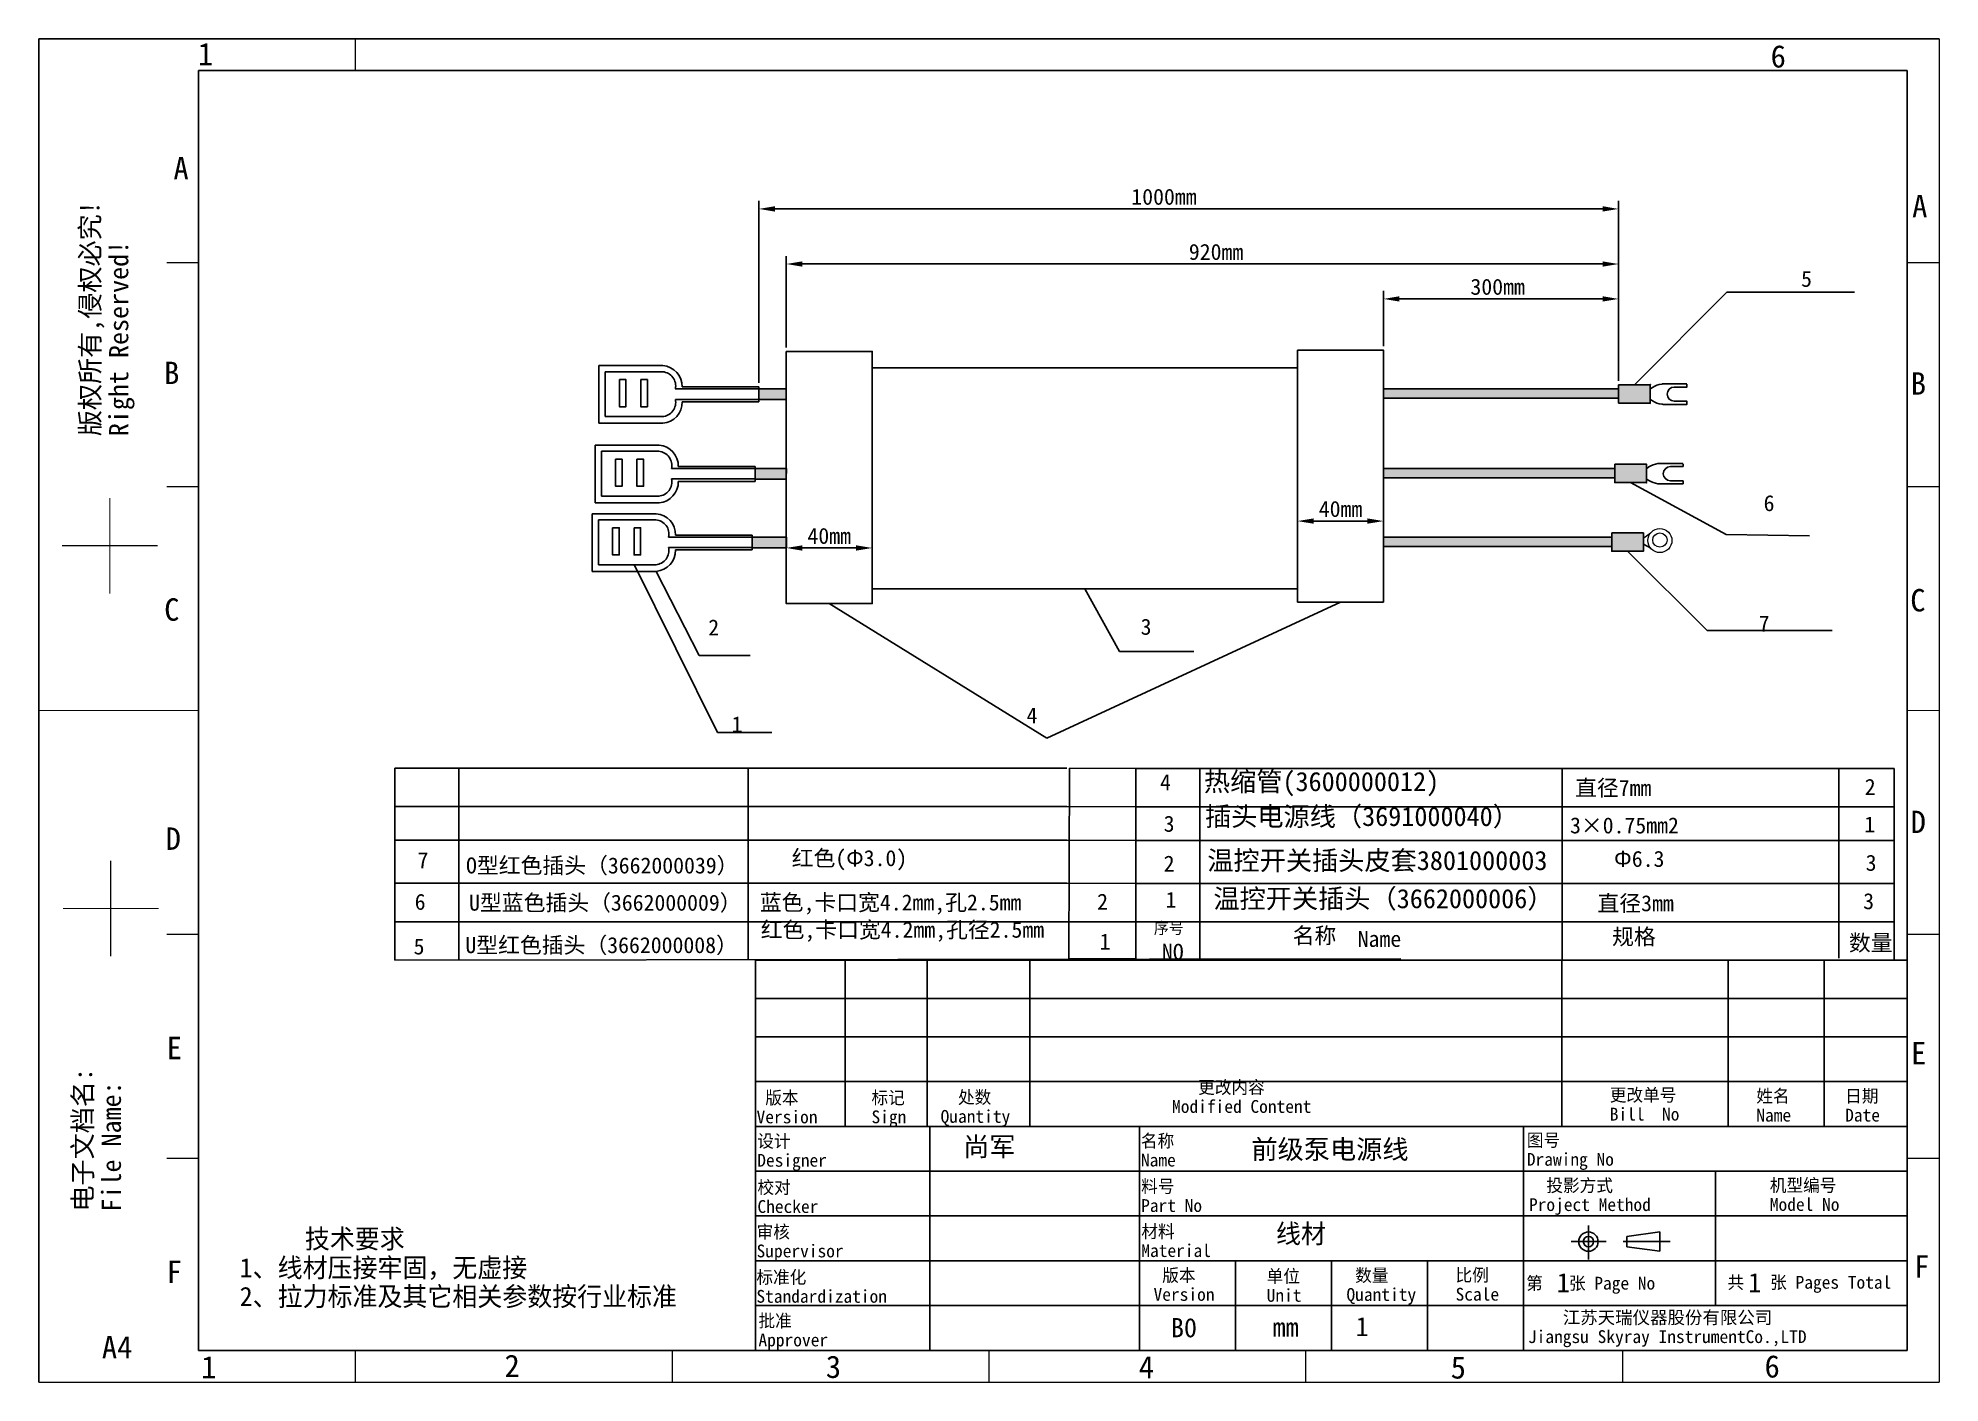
# Model space of a CAD drawing. Header units: millimetres. Extents: x 183 to 480, y 54 to 264.
import ezdxf

# ---------------------------------------------------------------- set-up
doc = ezdxf.new("R2010")
doc.units = ezdxf.units.MM
doc.layers.add('02___PRT_ALL_AXES', color=7, linetype='Continuous')
doc.styles.add('TEXTSTYLE_2', font='simfang_0.ttf')
doc.dimstyles.new('ISO-25', dxfattribs={"dimtxt": 2.5, "dimasz": 2.5, "dimexe": 1.25, "dimexo": 0.625, "dimtad": 1, "dimdsep": 46, "dimtxsty": 'Standard', "dimcen": 2.5, "dimadec": 0, "dimazin": 0, "dimtfac": 1, "dimtmove": 0, "dimatfit": 3, "dimfxl": 1, "dimarcsym": 0})

# ---------------------------------------------------------------- blocks, each defined once
blk = doc.blocks.new('*D6')
at = {"color": 0, "lineweight": -2}
for p, q in [((393.07, 215.78), (393.07, 224.39)), ((395.57, 223.14), (427.3, 223.14)), ((429.8, 210.98), (429.8, 224.39))]:
    blk.add_line(p, q, dxfattribs=at)
at = {"color": 0}
for points in [[(395.57, 223.56), (395.57, 222.73), (393.07, 223.14)], [(427.3, 223.56), (427.3, 222.73), (429.8, 223.14)]]:
    blk.add_solid(points, dxfattribs=at)
at = {"layer": 'Defpoints', "color": 0}
for p in [(429.8, 223.14), (393.07, 215.16), (429.8, 210.36)]:
    blk.add_point(p, dxfattribs=at)
at = {"color": 0, "insert": (410.91, 225.02), "char_height": 2.5, "attachment_point": 5}
blk.add_mtext('300mm', dxfattribs=at)
blk = doc.blocks.new('*D8')
at = {"color": 0, "lineweight": -2}
for p, q in [((299.75, 215.55), (299.75, 229.85)), ((429.8, 210.36), (429.8, 229.85)), ((302.25, 228.6), (427.3, 228.6))]:
    blk.add_line(p, q, dxfattribs=at)
at = {"color": 0}
for points in [[(302.25, 229.01), (302.25, 228.18), (299.75, 228.6)], [(427.3, 229.01), (427.3, 228.18), (429.8, 228.6)]]:
    blk.add_solid(points, dxfattribs=at)
at = {"layer": 'Defpoints', "color": 0}
for p in [(429.8, 228.6), (299.75, 214.93), (429.8, 209.73)]:
    blk.add_point(p, dxfattribs=at)
at = {"color": 0, "insert": (366.91, 230.47), "char_height": 2.5, "attachment_point": 5}
blk.add_mtext('920mm', dxfattribs=at)
blk = doc.blocks.new('*D7')
at = {"color": 0, "lineweight": -2}
for p, q in [((295.47, 210.01), (295.47, 238.46)), ((429.8, 210.36), (429.8, 238.46)), ((297.97, 237.21), (427.3, 237.21))]:
    blk.add_line(p, q, dxfattribs=at)
at = {"color": 0}
for points in [[(297.97, 237.63), (297.97, 236.79), (295.47, 237.21)], [(427.3, 237.63), (427.3, 236.79), (429.8, 237.21)]]:
    blk.add_solid(points, dxfattribs=at)
at = {"layer": 'Defpoints', "color": 0}
for p in [(429.8, 237.21), (295.47, 209.38), (429.8, 209.73)]:
    blk.add_point(p, dxfattribs=at)
at = {"color": 0, "insert": (358.77, 239.09), "char_height": 2.5, "attachment_point": 5}
blk.add_mtext('1000mm', dxfattribs=at)
blk = doc.blocks.new('*D9')
at = {"color": 0, "lineweight": -2}
for p, q in [((299.75, 194.6), (299.75, 182.97)), ((313.17, 194.6), (313.17, 182.97)), ((302.25, 184.22), (310.67, 184.22))]:
    blk.add_line(p, q, dxfattribs=at)
at = {"color": 0}
for points in [[(302.25, 184.63), (302.25, 183.8), (299.75, 184.22)], [(310.67, 184.63), (310.67, 183.8), (313.17, 184.22)]]:
    blk.add_solid(points, dxfattribs=at)
at = {"layer": 'Defpoints', "color": 0}
for p in [(299.75, 195.22), (313.17, 195.22), (313.17, 184.22)]:
    blk.add_point(p, dxfattribs=at)
at = {"color": 0, "insert": (306.46, 186.09), "char_height": 2.5, "attachment_point": 5}
blk.add_mtext('40mm', dxfattribs=at)
blk = doc.blocks.new('*D10')
at = {"color": 0, "lineweight": -2}
for p, q in [((379.64, 194.83), (379.64, 187.17)), ((393.07, 196.01), (393.07, 187.17)), ((382.14, 188.42), (390.57, 188.42))]:
    blk.add_line(p, q, dxfattribs=at)
at = {"color": 0}
for points in [[(382.14, 188.84), (382.14, 188.01), (379.64, 188.42)], [(390.57, 188.84), (390.57, 188.01), (393.07, 188.42)]]:
    blk.add_solid(points, dxfattribs=at)
at = {"layer": 'Defpoints', "color": 0}
for p in [(393.07, 196.63), (379.64, 195.45), (393.07, 188.42)]:
    blk.add_point(p, dxfattribs=at)
at = {"color": 0, "insert": (386.36, 190.3), "char_height": 2.5, "attachment_point": 5}
blk.add_mtext('40mm', dxfattribs=at)

msp = doc.modelspace()

# ---------------------------------------------------------------- hatches: boundary and pattern name
h = msp.add_hatch(color=256)
h.set_gradient(color1=(228, 7, 11), color2=(254, 230, 231), one_color=1, tint=0.95)
h.paths.add_polyline_path([(295.469, 209.066), (299.746, 209.066), (299.746, 207.413), (295.469, 207.413)])
h = msp.add_hatch(color=256)
h.set_gradient(color1=(228, 7, 11), color2=(254, 230, 231), one_color=1, tint=0.95)
h.paths.add_polyline_path([(393.071, 209.066), (429.798, 209.066), (429.798, 207.611), (393.071, 207.611)])
h = msp.add_hatch(color=256)
h.set_gradient(color1=(228, 7, 11), color2=(254, 230, 231), one_color=1, tint=0.95)
h.paths.add_polyline_path([(429.798, 209.73), (434.747, 209.73), (434.747, 206.862), (429.798, 206.862)])
h = msp.add_hatch(color=256)
h.set_gradient(color1=(228, 7, 11), color2=(254, 230, 231), one_color=1, tint=0.95)
h.paths.add_polyline_path([(294.871, 196.632), (299.796, 196.632), (299.736, 194.979), (294.871, 194.979)])
h = msp.add_hatch(color=256)
h.set_gradient(color2=(242, 242, 242), one_color=1, tint=0.95)
h.paths.add_polyline_path([(294.871, 196.632), (299.796, 196.632), (299.736, 194.979), (294.871, 194.979)])
h = msp.add_hatch(color=256)
h.set_gradient(color1=(228, 7, 11), color2=(254, 230, 231), one_color=1, tint=0.95)
h.paths.add_polyline_path([(393.071, 196.632), (429.2, 196.632), (429.2, 195.177), (393.071, 195.177)])
h = msp.add_hatch(color=256)
h.set_gradient(color2=(242, 242, 242), one_color=1, tint=0.95)
h.paths.add_polyline_path([(393.071, 196.632), (429.2, 196.632), (429.2, 195.177), (393.071, 195.177)])
h = msp.add_hatch(color=256)
h.set_gradient(color1=(0, 0, 255), color2=(229, 229, 255), one_color=1, tint=0.95)
h.paths.add_polyline_path([(429.2, 197.296), (434.149, 197.296), (434.149, 194.428), (429.2, 194.428)])
h = msp.add_hatch(color=256)
h.set_gradient(color1=(230, 161, 0), color2=(255, 247, 229), one_color=1, tint=0.95)
h.paths.add_polyline_path([(294.414, 185.915), (299.761, 185.915), (299.791, 184.262), (294.414, 184.262)])
h = msp.add_hatch(color=256)
h.set_gradient(color1=(230, 161, 0), color2=(255, 247, 229), one_color=1, tint=0.95)
h.paths.add_polyline_path([(393.071, 185.915), (428.743, 185.915), (428.743, 184.46), (393.071, 184.46)])
h = msp.add_hatch(color=256)
h.set_gradient(color1=(255, 0, 0), color2=(255, 229, 229), one_color=1, tint=0.95)
h.paths.add_polyline_path([(428.743, 186.579), (433.693, 186.579), (433.693, 183.711), (428.743, 183.711)])

# ---------------------------------------------------------------- linework, layer by layer
at = {"linetype": 'Continuous'}
for p, q in [((182.928, 53.816), (182.928, 263.816)), ((182.928, 263.816), (479.928, 263.816)), ((207.928, 58.816), (207.928, 258.816)), ((207.928, 258.816), (474.928, 258.816)), ((474.928, 58.816), (474.928, 258.816)), ((294.928, 58.816), (294.928, 119.816)), ((294.928, 119.816), (474.928, 119.816)), ((308.939, 93.816), (308.939, 119.816)), ((321.775, 93.816), (321.775, 119.816)), ((337.794, 93.816), (337.794, 119.816)), ((420.928, 93.816), (420.928, 119.816)), ((446.928, 93.816), (446.928, 119.816)), ((461.928, 93.816), (461.928, 119.816)), ((294.928, 113.816), (474.928, 113.816)), ((294.928, 107.816), (474.928, 107.816)), ((294.928, 100.816), (474.928, 100.816)), ((294.928, 93.816), (474.928, 93.816)), ((322.197, 58.816), (322.197, 93.816)), ((354.928, 58.816), (354.928, 93.816)), ((414.928, 58.816), (414.928, 93.816)), ((294.928, 86.816), (474.928, 86.816)), ((444.928, 65.816), (444.928, 86.816)), ((294.928, 79.816), (474.928, 79.816)), ((425.102, 78.307), (425.102, 73.027)), ((436.265, 77.314), (431.09, 76.61)), ((436.265, 77.314), (436.265, 74.292)), ((422.42, 75.803), (427.879, 75.803)), ((430.52, 75.803), (437.874, 75.803)), ((431.09, 76.61), (431.09, 74.997)), ((431.09, 74.997), (436.265, 74.292)), ((294.928, 72.816), (474.928, 72.816)), ((369.928, 58.816), (369.928, 72.816)), ((384.928, 58.816), (384.928, 72.816)), ((399.928, 58.816), (399.928, 72.816)), ((294.928, 65.816), (474.928, 65.816)), ((207.928, 58.816), (474.928, 58.816))]:
    msp.add_line(p, q, dxfattribs=at)
for p, q in [((432.272, 209.73), (446.738, 224.196)), ((446.738, 224.196), (466.679, 224.196)), ((270.469, 212.717), (270.469, 203.717)), ((270.469, 212.717), (280.469, 212.717)), ((271.469, 211.757), (271.469, 204.757)), ((271.469, 211.757), (280.43, 211.757)), ((295.469, 209.066), (282.386, 209.066)), ((295.469, 209.381), (283.469, 209.381)), ((295.469, 208.217), (295.469, 209.381)), ((295.469, 209.217), (295.469, 207.217)), ((295.469, 208.217), (295.469, 207.053)), ((295.469, 207.448), (282.421, 207.448)), ((295.469, 207.053), (283.469, 207.053)), ((270.469, 203.717), (280.469, 203.717)), ((271.469, 204.757), (280.469, 204.757)), ((269.871, 200.283), (269.871, 191.283)), ((269.871, 200.283), (279.871, 200.283)), ((270.871, 199.323), (270.871, 192.323)), ((270.871, 199.323), (279.833, 199.323)), ((294.871, 196.632), (281.789, 196.632)), ((294.871, 196.947), (282.871, 196.947)), ((294.871, 195.783), (294.871, 196.947)), ((294.871, 196.783), (294.871, 194.783)), ((294.871, 195.014), (281.823, 195.014)), ((294.871, 194.618), (282.871, 194.618)), ((294.871, 195.783), (294.871, 194.618)), ((431.675, 194.428), (446.644, 186.32)), ((269.871, 191.283), (279.871, 191.283)), ((270.871, 192.323), (279.871, 192.323)), ((269.414, 189.566), (269.414, 180.566)), ((269.414, 189.566), (279.414, 189.566)), ((270.414, 188.606), (270.414, 181.606)), ((270.414, 188.606), (279.376, 188.606)), ((294.414, 185.915), (281.332, 185.915)), ((294.414, 184.297), (281.366, 184.297)), ((294.414, 186.23), (282.414, 186.23)), ((294.414, 185.066), (294.414, 186.23)), ((294.414, 186.066), (294.414, 184.066)), ((294.414, 185.066), (294.414, 183.901)), ((446.644, 186.32), (459.621, 186.104)), ((270.414, 181.606), (279.414, 181.606)), ((275.962, 181.636), (289.005, 155.367)), ((294.414, 183.901), (282.414, 183.901)), ((431.218, 183.711), (443.632, 171.297)), ((269.414, 180.566), (279.414, 180.566)), ((279.414, 180.566), (286.126, 167.419)), ((306.46, 175.521), (340.442, 154.504)), ((340.442, 154.504), (386.358, 175.75)), ((346.404, 177.832), (351.804, 168.014)), ((443.632, 171.297), (463.172, 171.297)), ((286.126, 167.419), (294.102, 167.419)), ((351.804, 168.014), (363.421, 168.014)), ((289.005, 155.367), (297.472, 155.367)), ((344.015, 149.807), (354.368, 149.766)), ((343.589, 143.807), (354.368, 143.766)), ((238.583, 138.562), (343.592, 138.562)), ((343.592, 138.562), (354.368, 138.52)), ((354.362, 138.52), (472.858, 138.52)), ((343.589, 131.807), (354.368, 131.766)), ((343.589, 125.807), (354.368, 125.766)), ((395.782, 120.017), (238.589, 119.807)), ((343.903, 120.017), (354.368, 120.017))]:
    msp.add_line(p, q)
at = {"color": 7, "linetype": 'Continuous'}
msp.add_line((434.822, 184.162), (433.694, 184.793), dxfattribs=at)
at = {"lineweight": 0}
msp.add_line((433.731, 185.792), (434.802, 186.571), dxfattribs=at)
at = {"linetype": 'Continuous', "lineweight": -3}
for p, q in [((238.589, 149.807), (343.589, 149.807)), ((238.589, 119.807), (238.589, 149.807)), ((248.589, 119.807), (248.589, 149.807)), ((293.786, 119.807), (293.786, 149.807)), ((343.903, 120.017), (344.015, 149.807)), ((354.368, 149.766), (472.858, 149.766)), ((354.368, 119.766), (354.368, 149.766)), ((364.368, 119.766), (364.368, 149.766)), ((420.97, 119.766), (420.97, 149.766)), ((464.245, 120.085), (464.245, 149.766)), ((472.858, 119.766), (472.858, 149.766)), ((474.928, 119.816), (474.928, 149.816)), ((238.589, 143.807), (343.589, 143.807)), ((354.368, 143.766), (472.858, 143.766)), ((238.589, 131.807), (343.589, 131.807)), ((354.368, 131.766), (472.858, 131.766)), ((238.589, 125.807), (343.589, 125.807)), ((354.368, 125.766), (472.858, 125.766))]:
    msp.add_line(p, q, dxfattribs=at)
at = {"linetype": 'Continuous', "lineweight": 0}
msp.add_line((321.478, 120.017), (321.478, 120.017), dxfattribs=at)
at = {"linetype": 'Continuous', "const_width": 0.2}
for points in [[(232.428, 258.816), (232.428, 263.816)], [(479.928, 53.816), (479.928, 263.816)], [(207.928, 228.816), (202.928, 228.816)], [(474.928, 228.816), (479.928, 228.816)], [(207.928, 193.816), (202.928, 193.816)], [(474.928, 193.816), (479.928, 193.816)], [(194.044, 192.04), (194.044, 177.084)], [(186.566, 184.562), (201.523, 184.562)], [(207.928, 158.816), (182.928, 158.816)], [(474.928, 158.816), (479.928, 158.816)], [(194.191, 135.353), (194.191, 120.397)], [(186.713, 127.875), (201.67, 127.875)], [(207.928, 123.816), (202.928, 123.816)], [(474.928, 123.816), (479.928, 123.816)], [(207.928, 88.816), (202.928, 88.816)], [(474.928, 88.816), (479.928, 88.816)], [(232.428, 58.816), (232.428, 53.816)], [(281.928, 58.816), (281.928, 53.816)], [(331.428, 58.816), (331.428, 53.816)], [(380.928, 58.816), (380.928, 53.816)], [(430.428, 58.816), (430.428, 53.816)], [(182.928, 53.816), (479.928, 53.816)]]:
    msp.add_lwpolyline(points, dxfattribs=at)
for points in [[(299.746, 214.929), (313.174, 214.929), (313.174, 175.521), (299.746, 175.521)], [(379.644, 215.158), (393.071, 215.158), (393.071, 175.75), (379.644, 175.75)], [(313.174, 212.391), (379.634, 212.391), (379.634, 177.832), (313.174, 177.832)], [(273.668, 210.527), (274.701, 210.527), (274.701, 206.292), (273.668, 206.292)], [(277.016, 210.527), (278.049, 210.527), (278.049, 206.292), (277.016, 206.292)], [(295.469, 209.066), (299.746, 209.066), (299.746, 207.413), (295.469, 207.413)], [(393.071, 209.066), (429.798, 209.066), (429.798, 207.611), (393.071, 207.611)], [(429.798, 209.73), (434.747, 209.73), (434.747, 206.862), (429.798, 206.862)], [(273.071, 198.093), (274.103, 198.093), (274.103, 193.857), (273.071, 193.857)], [(276.418, 198.093), (277.451, 198.093), (277.451, 193.857), (276.418, 193.857)], [(294.871, 196.632), (299.796, 196.632), (299.736, 194.979), (294.871, 194.979)], [(393.071, 196.632), (429.2, 196.632), (429.2, 195.177), (393.071, 195.177)], [(429.2, 197.296), (434.149, 197.296), (434.149, 194.428), (429.2, 194.428)], [(272.614, 187.376), (273.647, 187.376), (273.647, 183.14), (272.614, 183.14)], [(275.962, 187.376), (276.994, 187.376), (276.994, 183.14), (275.962, 183.14)], [(294.414, 185.915), (299.761, 185.915), (299.791, 184.262), (294.414, 184.262)], [(393.071, 185.915), (428.743, 185.915), (428.743, 184.46), (393.071, 184.46)], [(428.743, 186.579), (433.693, 186.579), (433.693, 183.711), (428.743, 183.711)]]:
    msp.add_lwpolyline(points, close=True)
at = {"lineweight": 0}
for centre, radius in [((436.259, 185.378), 1.883), ((436.264, 185.455), 1.116)]:
    msp.add_circle(centre, radius, dxfattribs=at)
at = {"linetype": 'Continuous'}
for radius in [1.511, 0.807]:
    msp.add_circle((425.102, 75.803), radius, dxfattribs=at)
for centre, radius, start, end in [((280.242, 209.536), 2.229, 347.81502, 85.15584), ((280.242, 209.496), 3.229, 357.95912, 85.97572), ((280.242, 206.978), 2.229, 274.02428, 12.18498), ((280.242, 206.938), 3.229, 274.02428, 2.04088), ((279.644, 197.102), 2.229, 347.81502, 85.15584), ((279.644, 197.062), 3.229, 357.95912, 85.97572), ((279.644, 194.544), 2.229, 274.02428, 12.18498), ((279.644, 194.503), 3.229, 274.02428, 2.04088), ((279.188, 186.385), 2.229, 347.81502, 85.15584), ((279.188, 186.345), 3.229, 357.95912, 85.97572), ((279.188, 183.826), 2.229, 274.02428, 12.18498), ((279.188, 183.786), 3.229, 274.02428, 2.04088)]:
    msp.add_arc(centre, radius, start, end)
at = {"layer": '02___PRT_ALL_AXES', "color": 7, "linetype": 'Continuous'}
for p, q in [((435.121, 209.323), (434.798, 209.094)), ((436.666, 209.851), (436.639, 209.848)), ((436.715, 209.855), (436.698, 209.854)), ((436.737, 209.857), (436.715, 209.855)), ((436.754, 209.858), (436.737, 209.857)), ((436.772, 209.86), (436.754, 209.858)), ((436.792, 209.861), (436.772, 209.86)), ((436.809, 209.862), (436.792, 209.861)), ((436.81, 209.862), (436.809, 209.862)), ((436.81, 209.862), (440.448, 209.862)), ((436.81, 209.862), (436.81, 209.862)), ((438.498, 209.362), (440.448, 209.362)), ((440.498, 209.812), (440.498, 209.412)), ((435.121, 207.202), (434.798, 207.431)), ((436.606, 206.68), (436.637, 206.677)), ((436.637, 206.677), (436.662, 206.674)), ((436.662, 206.674), (436.682, 206.672)), ((436.682, 206.672), (436.7, 206.671)), ((436.7, 206.671), (436.722, 206.669)), ((436.722, 206.669), (436.741, 206.667)), ((436.741, 206.667), (436.76, 206.666)), ((436.76, 206.666), (436.781, 206.664)), ((436.781, 206.664), (436.798, 206.663)), ((436.798, 206.663), (436.81, 206.662)), ((440.448, 206.662), (436.81, 206.662)), ((440.448, 207.162), (438.498, 207.162)), ((440.498, 207.112), (440.498, 206.712)), ((434.523, 196.888), (434.201, 196.66)), ((436.068, 197.416), (436.042, 197.414)), ((436.117, 197.421), (436.1, 197.419)), ((436.139, 197.423), (436.117, 197.421)), ((436.156, 197.424), (436.139, 197.423)), ((436.174, 197.426), (436.156, 197.424)), ((436.194, 197.427), (436.174, 197.426)), ((436.211, 197.428), (436.194, 197.427)), ((436.212, 197.428), (436.211, 197.428)), ((436.212, 197.428), (439.85, 197.428)), ((436.212, 197.428), (436.212, 197.428)), ((437.9, 196.928), (439.85, 196.928)), ((439.9, 197.378), (439.9, 196.978)), ((434.523, 194.768), (434.201, 194.997)), ((436.009, 194.246), (436.039, 194.243)), ((436.039, 194.243), (436.064, 194.24)), ((436.064, 194.24), (436.085, 194.238)), ((436.085, 194.238), (436.102, 194.236)), ((436.102, 194.236), (436.125, 194.235)), ((436.125, 194.235), (436.143, 194.233)), ((436.143, 194.233), (436.162, 194.231)), ((436.162, 194.231), (436.183, 194.23)), ((436.183, 194.23), (436.2, 194.229)), ((436.2, 194.229), (436.212, 194.228)), ((439.85, 194.228), (436.212, 194.228)), ((439.85, 194.728), (437.9, 194.728)), ((439.9, 194.678), (439.9, 194.278))]:
    msp.add_line(p, q, dxfattribs=at)
for points in [[(436.55, 209.837), (436.163, 209.766), (435.799, 209.656), (435.453, 209.509), (435.121, 209.323)], [(436.639, 209.848), (436.608, 209.844), (436.59, 209.842), (436.571, 209.84), (436.55, 209.837)], [(436.698, 209.854), (436.677, 209.852), (436.666, 209.851)], [(436.55, 206.687), (436.163, 206.759), (435.799, 206.869), (435.453, 207.016), (435.121, 207.202)], [(436.55, 206.687), (436.57, 206.685), (436.589, 206.682), (436.606, 206.68)], [(435.952, 197.403), (435.566, 197.331), (435.201, 197.222), (434.856, 197.075), (434.523, 196.888)], [(436.042, 197.414), (436.01, 197.41), (435.993, 197.408), (435.973, 197.406), (435.952, 197.403)], [(436.1, 197.419), (436.08, 197.418), (436.068, 197.416)], [(435.952, 194.253), (435.566, 194.325), (435.201, 194.435), (434.856, 194.582), (434.523, 194.768)], [(435.952, 194.253), (435.973, 194.25), (435.991, 194.248), (436.009, 194.246)]]:
    msp.add_lwpolyline(points, dxfattribs=at)
for centre, radius, start, end in [((434.748, 209.712), 0.05, 0, 90), ((435.598, 209.062), 0.8, 177.74193, 180), ((438.498, 208.262), 1.1, 90, 270), ((440.448, 209.412), 0.05, 270.0182, 360), ((434.748, 206.812), 0.05, 270, 0), ((435.598, 207.462), 0.8, 180, 182.25807), ((440.448, 207.112), 0.05, 0, 90), ((440.448, 206.712), 0.05, 270.01848, 0), ((434.15, 197.278), 0.05, 0, 90), ((435, 196.628), 0.8, 177.74193, 180), ((437.9, 195.828), 1.1, 90, 270), ((439.85, 196.978), 0.05, 270.0182, 360), ((434.15, 194.378), 0.05, 270, 0), ((435, 195.028), 0.8, 180, 182.25807), ((439.85, 194.678), 0.05, 0, 90), ((439.85, 194.278), 0.05, 270.01848, 0)]:
    msp.add_arc(centre, radius, start, end, dxfattribs=at)

# ---------------------------------------------------------------- texts
at = {"linetype": 'Continuous', "char_height": 3.5, "line_spacing_factor": 0.9, "style": 'TEXTSTYLE_2'}
for s, insert, width, attachment_point in [('1', (207.805, 263.162), 2.42804, 1), ('6', (453.571, 262.806), 2.42804, 1), ('A', (206.367, 245.318), 2.42804, 3), ('A', (475.682, 239.404), 2.42804, 1), ('B', (202.533, 213.328), 2.42804, 1), ('B', (475.471, 211.673), 2.42804, 1), ('C', (202.545, 176.35), 2.42804, 1), ('C', (475.391, 177.8), 2.42804, 1), ('D\\P ', (475.451, 143.153), 2.42804, 1), ('D', (202.775, 140.538), 2.42804, 1), ('E', (202.949, 107.817), 2.42804, 1), ('E', (475.52, 107.009), 2.42804, 1), ('F', (202.931, 72.831), 2.42804, 1), ('F', (475.995, 73.678), 2.42804, 1), ('A4', (192.802, 61.046), 4.85609, 1), ('1', (208.32, 57.92), 2.42804, 1), ('2', (255.724, 58.144), 2.42804, 1), ('3', (305.93, 57.995), 2.42804, 1), ('4', (354.831, 57.948), 2.42804, 1), ('5', (403.578, 57.9), 2.42804, 1), ('6', (452.621, 58.066), 2.42804, 1)]:
    msp.add_mtext(s, dxfattribs=dict(at, insert=insert, width=width, attachment_point=attachment_point))
at = {"linetype": 'Continuous', "attachment_point": 1, "rotation": 90, "line_spacing_factor": 0.9, "style": 'TEXTSTYLE_2'}
for s, insert, char_height, width in [('版权所有,侵权必究!\\PRight Reserved!', (189.445, 201.691), 2.99125, 37.26366), ('电子文档名:\\PFile Name:', (188.298, 80.498), 2.9912, 22.77101)]:
    msp.add_mtext(s, dxfattribs=dict(at, insert=insert, char_height=char_height, width=width))
at = {"char_height": 2.5, "attachment_point": 1}
for s, insert, width in [('   \\P   5', (453.218, 231.701), 13.46078), (' \\P  6', (449.069, 196.642), 13.16901), ('2', (287.561, 173.04), 5.47568), ('3', (355.122, 173.152), 8.29855), (' \\P 7', (450.003, 177.818), 13.16901), ('1', (291.218, 157.905), 6.25425), ('4', (337.293, 159.292), 6.38834), ('{\\fSimSun|b0|i0|c0|p2;4}', (358.153, 148.846), 5.40375), ('{\\fSimSun|b0|i0|c134|p2;直径\\fSimSun|b0|i0|c0|p2;7mm}', (423.011, 147.973), 24.62788), ('{\\fSimSun|b0|i0|c0|p2;3}', (358.723, 142.366), 4.48889), ('{\\f@SimSun|b0|i0|c0|p2;3×0.75mm2}', (422.222, 142.108), 42.69099), ('{\\fSimSun|b0|i0|c134|p2;红色\\fSimSun|b0|i0|c0|p2;(Φ3.0)}', (300.595, 136.995), 19.27917), ('{\\fArial|b0|i0|c0|p34;Φ}6.3 ', (429.084, 136.879), 14.57395), ('7', (242.125, 136.647), 7.83548), ('{\\fSimSun|b0|i0|c134|p2;O型红色插头（3662000039）}', (249.709, 135.849), 40.8876), ('{\\fSimSun|b0|i0|c0|p2;2}', (358.723, 136.137), 4.48889), ('6', (241.684, 130.164), 7.83548), ('{\\fSimSun|b0|i0|c0|p2;U\\fSimSun|b0|i0|c134|p2;型蓝色插头（3662000009）}', (250.188, 130.032), 40.8876), ('{\\fSimSun|b0|i0|c134|p2;蓝色\\fSimSun|b0|i0|c0|p2;,\\fSimSun|b0|i0|c134|p2;卡口宽\\fSimSun|b0|i0|c0|p2;4.2mm,\\fSimSun|b0|i0|c134|p2;孔\\fSimSun|b0|i0|c0|p2;2.5mm}', (295.622, 130.074), 44.91063), ('{\\fSimSun|b0|i0|c0|p2;2}', (348.324, 130.188), 5.88252), ('{\\fSimSun|b0|i0|c0|p2;1}', (359.013, 130.484), 4.48889), ('{\\fSimSun|b0|i0|c134|p2;直径3mm}', (426.51, 129.942), 16.4817), ('{\\fSimSun|b0|i0|c134|p2;红色\\fSimSun|b0|i0|c0|p2;,\\fSimSun|b0|i0|c134|p2;卡口宽\\fSimSun|b0|i0|c0|p2;4.2mm,\\fSimSun|b0|i0|c134|p2;孔径\\fSimSun|b0|i0|c0|p2;2.5mm}', (295.762, 125.807), 62.94938), ('5', (241.515, 123.194), 10), ('{\\fSimSun|b0|i0|c0|p2;U\\fSimSun|b0|i0|c134|p2;型红色插头（3662000008）}', (249.61, 123.4), 40.8876), ('{\\fSimSun|b0|i0|c0|p2;1}', (348.723, 123.949), 5.46605)]:
    msp.add_mtext(s, dxfattribs=dict(at, insert=insert, width=width))
at = {"linetype": 'Continuous', "attachment_point": 1, "line_spacing_factor": 0.9}
for s, insert, char_height, width in [('{\\fSimSun|b0|i0|c134|p2;热缩管(3600000012)}', (365.01, 149.216), 3, 44.47994), ('{\\fSimSun|b0|i0|c134|p2;插头电源线（3691000040）}', (365.182, 143.766), 3, 48.43142), ('{\\fSimSun|b0|i0|c134|p2;温控开关插头皮套3801000003}', (365.542, 136.879), 3, 56.96995), ('{\\fSimSun|b0|i0|c134|p2;温控开关插头（3662000006）}', (366.493, 130.918), 3, 51.36719), ('   更改内容\\PModified Content', (360.034, 100.93), 2, 45.80974), (' 版本\\PVersion', (295.104, 99.297), 2, 9.71218), ('标记\\PSign', (313.069, 99.307), 2, 10.61752), ('  处数\\PQuantity', (323.864, 99.378), 2, 14.09474), ('更改单号\\PBill  No', (428.432, 99.728), 2, 18.15195), ('姓名\\PName', (451.328, 99.576), 2, 5.54982), ('日期\\PDate', (465.214, 99.576), 2, 5.54982), ('设计\\PDesigner', (295.213, 92.524), 2, 11.09963), ('{\\fSimSun|b0|i0|c134|p2;尚军}', (327.379, 92.164), 3, 22.85978), ('名称\\PName', (355.169, 92.553), 2, 5.54982), ('{\\fSimSun|b0|i0|c134|p2;前级泵电源线}', (372.434, 91.738), 3, 42.22314), ('图号\\PDrawing No', (415.473, 92.669), 2, 23.83262), ('校对\\PChecker', (295.242, 85.29), 2, 9.71218), ('料号\\PPart No', (355.203, 85.446), 2, 9.71218), ('  投影方式\\PProject Method', (415.804, 85.593), 2, 29.17821), ('机型编号\\PModel No', (453.443, 85.618), 2, 11.09963), ('     技术要求\\P1、线材压接牢固，无虚接\\P2、拉力标准及其它相关参数按行业标准\\P ', (214.326, 77.74), 3, 72.65314), ('审核\\PSupervisor', (295.11, 78.347), 2, 13.87454), ('材料\\PMaterial', (355.23, 78.406), 2, 11.09963), ('线材', (376.277, 78.558), 3, 8.30258), ('标准化\\PStandardization', (295.079, 71.257), 2, 20.81181), (' 版本\\PVersion', (357.141, 71.558), 2, 9.71218), ('单位\\PUnit', (374.815, 71.413), 2, 5.54982), (' 数量\\PQuantity', (387.29, 71.544), 2, 11.09963), ('比例\\PScale', (404.336, 71.584), 2, 6.93727), ('第   张 Page No', (415.371, 70.313), 2, 28.79031), ('1', (420.142, 70.901), 3, 2.08118), ('共   张 Pages Total', (446.82, 70.452), 2, 26.34686), ('1', (450.053, 70.901), 3, 2.08118), ('批准\\PApprover', (295.402, 64.44), 2, 11.09963), ('B0', (359.85, 63.86), 3, 4.16236), ('mm', (375.734, 63.932), 3, 4.16236), ('1', (388.727, 64.033), 3, 2.08118), ('    {\\fFangSong_GB2312|b0|i0|c134|p49;江苏天瑞仪器股份有限公司}\\PJiangsu Skyray InstrumentCo.,LTD', (415.646, 64.957), 2, 61.46143)]:
    msp.add_mtext(s, dxfattribs=dict(at, insert=insert, char_height=char_height, width=width))
at = {"linetype": 'Continuous', "lineweight": -3, "char_height": 2.5, "attachment_point": 1}
for s, insert, width in [('{\\fSimSun|b0|i0|c134|p2;2}', (468.275, 148.132), 3.82703), ('{\\fSimSun|b0|i0|c0|p2;1}', (468.212, 142.266), 3.82703), ('{\\fSimSun|b0|i0|c134|p2;3}', (468.416, 136.266), 3.72973), ('{\\fSimSun|b0|i0|c0|p2;3}', (468.031, 130.266), 3.72973), ('{\\fSimSun|b0|i0|c0|p2;NO}', (358.455, 122.351), 4.04324), ('{\\fSimSun|b0|i0|c0|p2;Name}', (389.041, 124.375), 6.81081)]:
    msp.add_mtext(s, dxfattribs=dict(at, insert=insert, width=width))
at = {"color": 7, "linetype": 'Continuous', "lineweight": -3, "attachment_point": 1}
for s, insert, char_height, width in [('序号', (357.193, 125.714), 1.8, 9.69265), ('{\\fSimSun|b0|i0|c134|p2;名称}', (378.877, 124.898), 2.5, 11.06526), ('{\\fSimSun|b0|i0|c134|p2;规格}', (428.8, 124.718), 2.5, 12.06), ('{\\fSimSun|b0|i0|c134|p2;数量}', (465.8, 123.761), 2.5, 9.42222)]:
    msp.add_mtext(s, dxfattribs=dict(at, insert=insert, char_height=char_height, width=width))

# ---------------------------------------------------------------- dimensions: what is measured, and where the dimension line sits
for base, p1, p2, text, picture, middle in [((429.798, 237.211), (295.469, 209.381), (429.798, 209.73), '1000mm', '*D7', (358.768, 237.211)), ((429.798, 228.598), (299.746, 214.929), (429.798, 209.73), '920mm', '*D8', (366.907, 228.598)), ((429.798, 223.143), (393.071, 215.158), (429.798, 210.355), '300mm', '*D6', (410.907, 223.143)), ((313.174, 184.217), (299.746, 195.225), (313.174, 195.225), '40mm', '*D9', (306.46, 184.217))]:
    dim = msp.add_linear_dim(base=base, p1=p1, p2=p2, text=text, dimstyle='ISO-25')
    dim.commit()
    dim.dimension.update_dxf_attribs({"geometry": picture, "text_midpoint": middle, "dimtype": 160})
dim = msp.add_linear_dim(base=(393.071, 188.425), p1=(379.644, 195.454), p2=(393.071, 196.632), text='40mm', dimstyle='ISO-25')
dim.commit()
dim.dimension.update_dxf_attribs({"geometry": '*D10', "text_midpoint": (386.358, 190.3)})

doc.saveas('drawing.dxf')
